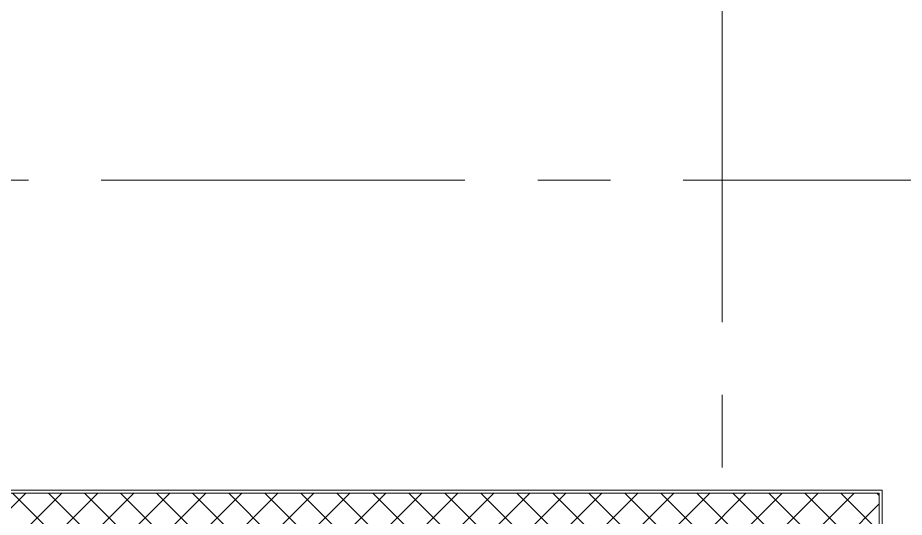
# Model space of a CAD drawing. Header units: millimetres. Extents: x -13407 to 95998, y -2719 to 109387.
# Drawn here: x 15150 to 18196, y 47129 to 48846 of the extents above; entities that cross this region are included whole.
import ezdxf

# ---------------------------------------------------------------- set-up
doc = ezdxf.new("R2010")
doc.units = ezdxf.units.MM
doc.linetypes.add('CENTER', pattern=[2, 1.25, -0.25, 0.25, -0.25])
for name, color, linetype, lineweight in [('АР_Навесной фасад', 5, 'Continuous', 5), ('АР_Оси', 193, 'Continuous', 9), ('АР_Утеплитель', 250, 'Continuous', 9)]:
    doc.layers.add(name, color=color, linetype=linetype, lineweight=lineweight)

msp = doc.modelspace()

# ---------------------------------------------------------------- hatches: boundary and pattern name
at = {"layer": 'АР_Утеплитель', "ltscale": 100}
h = msp.add_hatch(dxfattribs=at)
h.set_pattern_fill('ANSI37', color=253, scale=700)
h.set_pattern_definition([(45, (-945096.63, 49045.73), (-61.871843, 61.871843), []), (135, (-945096.63, 49045.73), (-61.871843, -61.871843), [])])
h.paths.add_polyline_path([(14984.6, 47631), (14834.6, 47631), (14829.8, 47062.2), (17959.8, 47062.2), (17959.8, 44132.2), (21080, 44132.2), (21080, 36112.2), (17279.8, 36112.2), (17279.8, 35982.2), (11889.8, 35982.2), (11889.8, 27372.2), (16865, 27372.2), (16865, 31337.2), (51665, 31337.2), (51665, 27372.2), (62165, 27372.2), (62165, 9502.2), (68515, 9502.2), (68515, -207.8), (55415, -207.8), (55415, 6142.2), (47535, 6142.2), (47535, 11332.2), (38999.7, 11332.2), (38999.7, 10932.2), (39149.7, 10932.2), (39149.7, 11182.2), (47385, 11182.2), (47385, 5992.2), (55265, 5992.2), (55265, -357.8), (68665, -357.8), (68665, 9652.2), (62315, 9652.2), (62315, 27522.2), (51815, 27522.2), (51815, 31487.2), (16715, 31487.2), (16715, 27522.2), (12039.8, 27522.2), (12039.8, 35832.2), (17429.8, 35832.2), (17429.8, 35962.2), (21230, 35962.2), (21230, 44282.2), (18109.8, 44282.2), (18109.8, 47212.2), (14979.8, 47212.2)])
h.paths.add_polyline_path([(14829.8, 49271), (14979.8, 49271), (14979.8, 50412.5), (15129.8, 50412.5), (15129.8, 50562.5), (14829.8, 50562.5)])

# ---------------------------------------------------------------- linework, layer by layer
at = {"layer": 'АР_Навесной фасад', "color": 253, "ltscale": 100}
for p, q in [((18119.8, 47222.2), (14989.8, 47222.2)), ((18119.8, 44292.2), (18119.8, 47222.2)), ((18109.8, 47212.2), (14979.8, 47212.2)), ((18109.8, 44282.2), (18109.8, 47212.2))]:
    msp.add_line(p, q, dxfattribs=at)
at = {"layer": 'АР_Оси', "color": 253, "linetype": 'CENTER', "ltscale": 1000}
for p, q in [((17569.9, 79049.7), (17569.9, 23317.3)), ((-12563.8, 48287.2), (70614.6, 48287.2))]:
    msp.add_line(p, q, dxfattribs=at)

doc.saveas('drawing.dxf')
